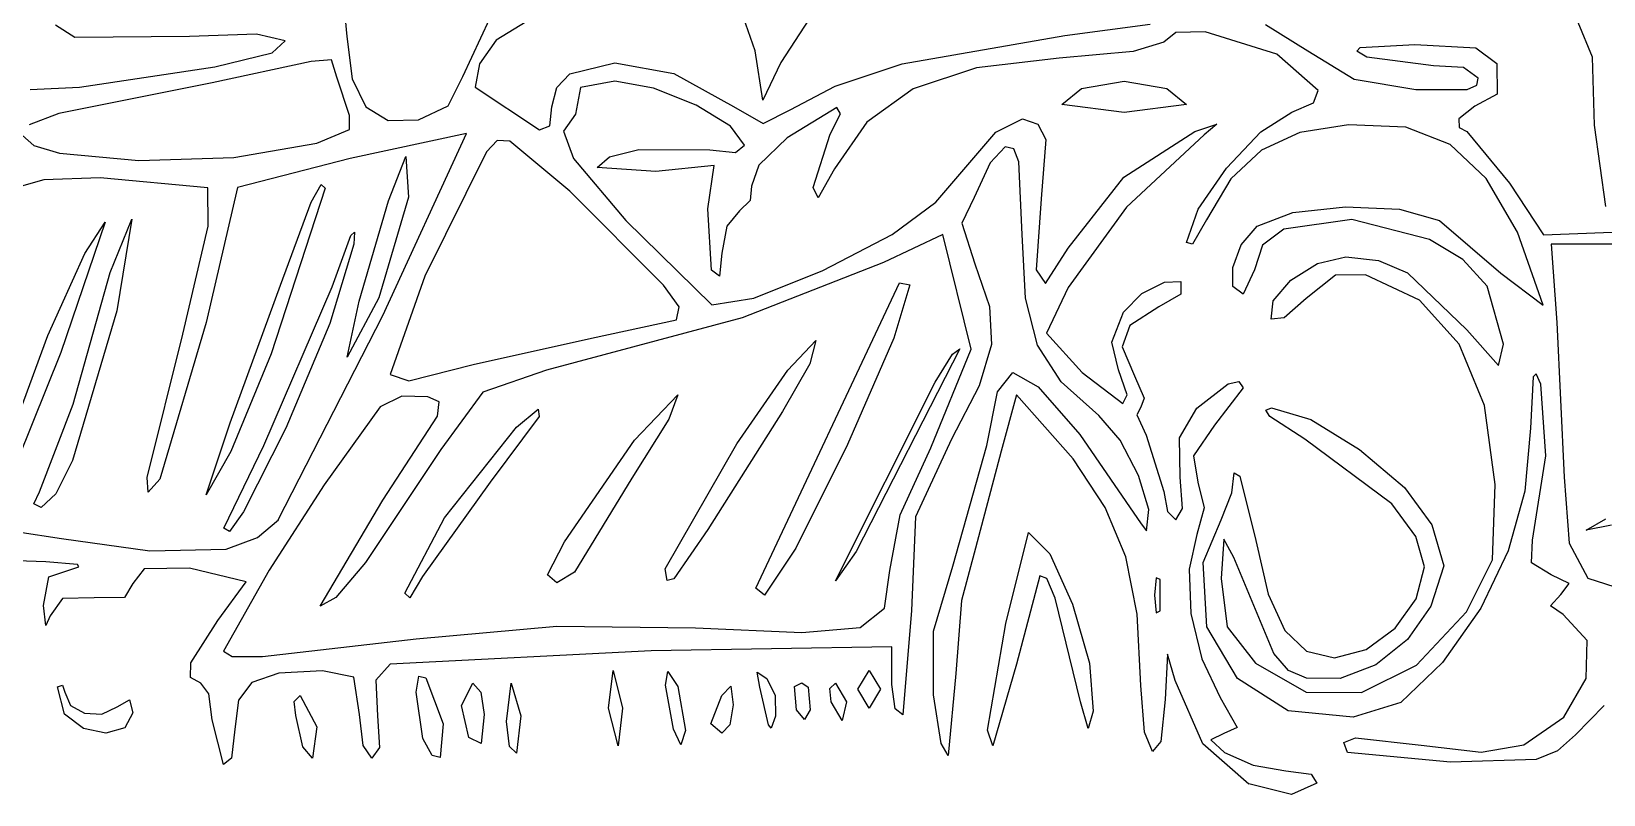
# Model space of a CAD drawing. Extents: x -2 to 143, y -75 to 57.
# Drawn here: x 90.79 to 118.25, y -74.62 to -61.29 of the extents above; entities that cross this region are included whole.
import ezdxf

# ---------------------------------------------------------------- set-up
doc = ezdxf.new("R2010")
doc.units = 0

msp = doc.modelspace()

# ---------------------------------------------------------------- linework, layer by layer
at = {"layer": 'Layer 1'}
for p, q in [((104.691649, -60.581213), (103.88302, -61.82885)), ((96.257564, -60.87893), (96.300361, -61.372905)), ((103.43376, -61.62775), (103.150761, -60.809964)), ((91.553041, -61.39244), (91.214595, -61.180348)), ((98.3273, -62.07249), (98.798255, -61.06004)), ((99.433871, -61.122233), (98.908124, -61.440796)), ((108.83988, -61.35567), (110.329945, -61.162092)), ((112.343365, -61.165185), (113.08472, -61.62768)), ((118.058158, -61.738066), (117.805976, -61.131027)), ((93.555401, -61.37684), (91.553041, -61.39244)), ((94.72531, -61.333947), (93.555401, -61.37684)), ((95.224571, -61.450091), (94.72531, -61.333947)), ((94.999958, -61.661742), (95.224571, -61.450091)), ((96.300361, -61.372905), (96.395975, -62.114874)), ((98.908124, -61.440796), (98.6181, -61.8521)), ((105.999146, -61.854684), (108.83988, -61.35567)), ((110.57114, -61.47272), (110.03342, -61.635244)), ((110.780683, -61.303194), (110.57114, -61.47272)), ((111.294214, -61.29397), (110.780683, -61.303194)), ((112.54264, -61.68282), (111.294214, -61.29397)), ((93.99824, -61.90537), (94.999958, -61.661742)), ((103.56671, -62.48584), (103.43376, -61.62775)), ((108.7406, -61.75516), (107.300217, -61.924996)), ((110.03342, -61.635244), (108.7406, -61.75516)), ((113.263314, -62.31783), (112.54264, -61.68282)), ((113.08472, -61.62768), (113.896477, -62.122058)), ((113.938498, -61.633638), (113.999355, -61.566978)), ((114.11432, -61.73782), (113.938498, -61.633638)), ((113.999355, -61.566978), (114.95347, -61.51351)), ((115.28084, -61.88818), (114.11432, -61.73782)), ((114.95347, -61.51351), (116.020935, -61.57462)), ((116.020935, -61.57462), (116.38886, -61.84789)), ((118.09232, -62.92307), (118.058158, -61.738066)), ((91.63324, -62.25981), (93.99824, -61.90539)), ((95.679772, -61.81459), (93.948182, -62.18464)), ((93.99824, -61.90539), (93.99824, -61.90537)), ((96.034785, -61.78263), (95.679772, -61.81459)), ((96.125037, -62.08754), (96.034785, -61.78263)), ((98.6181, -61.8521), (98.54465, -62.26131)), ((99.968106, -62.266369), (100.198, -62.025968)), ((100.198, -62.025968), (100.983702, -61.832844)), ((100.983702, -61.832844), (102.012708, -62.023598)), ((102.012708, -62.023598), (103.05552, -62.5986)), ((103.88302, -61.82885), (103.56671, -62.48584)), ((104.828258, -62.240324), (105.999146, -61.854684)), ((107.300217, -61.924996), (106.195002, -62.289651)), ((115.806386, -61.919386), (115.28084, -61.88818)), ((116.05855, -62.10135), (115.806386, -61.919386)), ((116.38886, -61.84789), (116.392204, -62.38369)), ((90.774264, -62.301272), (91.63324, -62.25981)), ((93.948182, -62.18464), (91.273403, -62.721441)), ((96.348105, -62.75413), (96.125037, -62.08754)), ((96.395975, -62.114874), (96.636621, -62.605331)), ((98.074045, -62.587179), (98.327552, -62.072275)), ((98.327552, -62.072275), (98.3273, -62.07249)), ((98.54465, -62.26131), (99.666451, -63.00566)), ((99.8851, -62.6026), (99.968106, -62.266369)), ((100.382115, -62.264215), (100.29742, -62.73353)), ((100.98104, -62.15577), (100.382115, -62.264215)), ((101.656361, -62.27759), (100.98104, -62.15577)), ((102.400296, -62.573691), (101.656361, -62.27759)), ((104.04195, -62.6575), (104.828258, -62.240324)), ((106.195002, -62.289651), (105.382756, -62.869918)), ((108.79, -62.5635), (109.131822, -62.284546)), ((109.131822, -62.284546), (109.87842, -62.15683)), ((109.87842, -62.15683), (110.625026, -62.284546)), ((110.625026, -62.284546), (110.96685, -62.5635)), ((113.181785, -62.536822), (113.263314, -62.31783)), ((113.896477, -62.122058), (114.97366, -62.30388)), ((114.97366, -62.30388), (115.867022, -62.298536)), ((115.867022, -62.298536), (116.038757, -62.226113)), ((116.038757, -62.226113), (116.05855, -62.10135)), ((97.554191, -62.833095), (98.074045, -62.587179)), ((103.001584, -62.94004), (102.400296, -62.573691)), ((103.05552, -62.5986), (103.572248, -62.897731)), ((109.87842, -62.70432), (108.79, -62.5635)), ((108.79, -62.5635), (108.79, -62.5635)), ((110.96685, -62.5635), (109.87842, -62.70432)), ((112.80795, -62.69883), (113.181785, -62.536822)), ((116.00191, -62.59462), (115.721271, -62.812523)), ((116.392204, -62.38369), (116.00191, -62.59462)), ((91.273403, -62.721441), (90.751383, -62.918662)), ((96.345808, -62.998647), (96.348105, -62.75413)), ((96.636621, -62.605331), (97.022594, -62.844623)), ((97.022594, -62.844623), (97.554191, -62.833095)), ((99.845002, -62.936591), (99.88511, -62.60305)), ((99.88511, -62.60305), (99.8851, -62.6026)), ((100.29742, -62.73353), (100.086, -63.02944)), ((103.572248, -62.897731), (104.04195, -62.6575)), ((104.859517, -62.618566), (103.99467, -63.14384)), ((104.74443, -63.08054), (104.924423, -62.726149)), ((105.382756, -62.869918), (104.82128, -63.68659)), ((104.924423, -62.726149), (104.859517, -62.618566)), ((107.636847, -63.048127), (108.10361, -62.81276)), ((108.10361, -62.81276), (108.368135, -62.904449)), ((112.26678, -63.038011), (112.80795, -62.69883)), ((115.721271, -62.812523), (115.72776, -62.964402)), ((90.637852, -63.10603), (90.837764, -63.27923)), ((95.778106, -63.2373), (96.345808, -62.998647)), ((98.389553, -63.06839), (96.362463, -63.50387)), ((96.933598, -66.248021), (98.389553, -63.06839)), ((99.666451, -63.00566), (99.845002, -62.936591)), ((100.086, -63.02944), (100.258991, -63.5093)), ((103.24896, -63.2726), (103.001584, -62.94004)), ((103.99467, -63.14384), (103.495297, -63.623711)), ((104.44512, -64.01128), (104.74443, -63.08054)), ((106.58687, -64.27036), (107.636847, -63.048127)), ((108.368135, -62.904449), (108.511326, -63.173787)), ((109.869307, -63.832573), (111.11249, -63.03297)), ((111.27676, -63.09197), (109.917624, -64.358641)), ((111.11249, -63.03297), (111.493372, -62.909001)), ((111.493372, -62.909001), (111.27676, -63.09197)), ((111.662059, -63.675007), (112.26678, -63.038011)), ((112.947843, -63.05237), (112.273504, -63.359701)), ((113.79786, -62.91617), (112.947843, -63.05237)), ((114.794382, -62.960446), (113.79786, -62.91617)), ((115.573772, -63.259952), (114.794382, -62.960446)), ((115.72776, -62.964402), (115.86517, -63.03779)), ((115.86517, -63.03779), (116.60728, -63.94022)), ((118.28989, -64.34655), (118.09232, -62.92307)), ((90.837764, -63.27923), (91.282977, -63.410667)), ((91.282977, -63.410667), (92.671632, -63.542184)), ((94.328461, -63.488441), (95.778112, -63.2373)), ((95.778112, -63.2373), (95.778106, -63.2373)), ((98.744127, -63.39213), (97.664203, -65.563328)), ((98.925131, -63.191238), (98.744127, -63.39213)), ((99.151254, -63.202309), (98.925131, -63.191238)), ((100.195177, -64.07511), (99.151254, -63.202309)), ((100.887351, -63.479638), (101.40271, -63.347074)), ((101.40271, -63.347074), (102.6398, -63.3565)), ((102.6398, -63.3565), (103.087277, -63.403687)), ((103.087277, -63.403687), (103.24896, -63.2726)), ((107.80127, -63.30408), (107.5398, -63.58336)), ((107.94972, -63.338796), (107.80127, -63.30408)), ((108.040418, -63.562838), (107.94972, -63.338796)), ((108.511326, -63.173787), (108.42579, -64.21103)), ((112.273504, -63.359701), (111.740267, -63.861315)), ((116.202117, -63.856763), (115.573772, -63.259952)), ((92.671632, -63.542184), (94.328461, -63.488441)), ((96.362463, -63.50387), (94.391663, -64.01331)), ((97.027217, -64.24621), (97.329586, -63.47084)), ((97.329586, -63.47084), (97.380686, -64.18258)), ((100.258991, -63.5093), (101.17313, -64.58691)), ((100.67631, -63.66653), (100.887351, -63.479638)), ((101.69624, -63.73503), (100.67631, -63.66653)), ((102.71618, -63.62657), (101.69624, -63.73503)), ((102.60449, -64.38821), (102.71618, -63.62657)), ((103.495297, -63.623711), (103.36641, -63.99157)), ((104.82128, -63.68659), (104.531267, -64.193575)), ((107.5398, -63.58336), (107.25784, -64.18739)), ((108.09811, -64.83405), (108.040418, -63.562838)), ((111.170106, -64.392138), (111.662059, -63.675007)), ((91.007664, -63.878212), (90.581032, -63.99876)), ((91.991266, -63.842605), (91.007664, -63.878212)), ((93.876542, -64.01666), (91.991266, -63.842605)), ((95.676425, -64.272126), (95.851024, -63.962634)), ((95.851024, -63.962634), (95.921227, -64.02333)), ((108.89767, -65.07145), (109.869307, -63.832573)), ((111.740267, -63.861315), (111.31356, -64.58036)), ((116.7455, -64.79295), (116.202117, -63.856763)), ((116.60728, -63.94022), (117.20097, -64.83747)), ((94.391663, -64.01331), (93.84648, -66.36852)), ((93.882082, -64.687827), (93.876542, -64.01666)), ((95.921227, -64.02333), (94.978655, -66.917207)), ((96.517487, -65.99818), (97.027217, -64.24621)), ((97.380686, -64.18258), (96.860519, -65.93753)), ((101.831557, -65.72085), (100.195177, -64.07511)), ((103.348774, -64.240249), (103.16142, -64.42013)), ((103.36641, -63.99157), (103.348774, -64.240249)), ((104.531267, -64.193575), (104.44512, -64.01128)), ((107.25784, -64.18739), (107.041514, -64.634758)), ((108.42579, -64.21103), (108.33899, -65.44939)), ((95.143299, -65.71979), (95.676425, -64.272126)), ((102.66999, -65.45954), (102.60449, -64.38821)), ((103.16142, -64.42013), (102.940601, -64.687988)), ((105.827503, -64.835593), (106.58687, -64.27036)), ((109.917624, -64.358641), (108.90225, -65.76104)), ((110.96724, -64.97172), (111.170106, -64.392138)), ((112.19834, -64.68667), (112.824157, -64.449919)), ((112.824157, -64.449919), (113.742546, -64.349693)), ((113.742546, -64.349693), (114.685027, -64.394055)), ((114.685027, -64.394055), (115.38312, -64.59107)), ((92.083113, -64.6188), (91.309212, -66.89771)), ((91.728448, -65.1672), (92.083113, -64.6188)), ((92.16821, -65.49656), (92.547602, -64.56582)), ((92.547602, -64.56582), (92.288058, -66.166612)), ((93.437065, -66.57521), (93.882082, -64.687827)), ((96.371808, -64.851824), (96.436008, -64.79142)), ((96.436008, -64.79142), (96.425799, -65.00382)), ((101.17313, -64.58691), (102.67914, -66.06426)), ((102.940601, -64.687988), (102.85017, -65.16013)), ((107.041514, -64.634758), (107.27194, -65.34455)), ((111.31356, -64.58036), (111.069097, -65.005079)), ((111.922303, -65.017092), (112.19834, -64.68667)), ((112.665574, -64.738197), (112.292846, -65.02279)), ((113.856322, -64.573911), (112.665574, -64.738197)), ((115.211992, -64.91905), (113.856322, -64.573911)), ((115.38312, -64.59107), (116.45558, -65.50684)), ((117.1934, -66.06929), (116.7455, -64.79295)), ((117.20097, -64.83747), (121.19658, -64.68934)), ((96.425799, -65.00382), (96.00435, -66.386019)), ((96.043188, -65.7464), (96.371808, -64.851824)), ((104.61295, -65.465364), (105.827503, -64.835593)), ((106.71056, -64.83337), (105.67574, -65.32418)), ((107.20729, -66.83889), (106.71056, -64.83337)), ((108.156804, -65.947167), (108.09811, -64.83405)), ((111.069097, -65.005079), (110.96724, -64.97172)), ((111.772732, -65.410845), (111.922303, -65.017092)), ((112.292846, -65.02279), (112.15431, -65.44844)), ((115.790872, -65.271237), (115.211992, -64.91905)), ((120.33556, -65.00117), (117.33569, -65.00317)), ((117.33569, -65.00317), (117.43259, -66.3719)), ((91.078726, -66.596931), (91.728448, -65.1672)), ((102.85017, -65.16013), (102.807735, -65.560924)), ((105.67574, -65.32418), (103.204475, -66.289073)), ((107.27194, -65.34455), (107.527782, -66.092216)), ((108.504007, -65.691677), (108.89767, -65.07145)), ((112.789881, -65.632569), (113.255042, -65.341818)), ((113.255042, -65.341818), (113.75048, -65.22181)), ((113.75048, -65.22181), (114.317974, -65.286981)), ((114.317974, -65.286981), (114.82667, -65.502086)), ((116.21802, -65.73708), (115.790872, -65.271237)), ((91.521046, -67.799274), (92.16821, -65.49656)), ((97.664203, -65.563328), (97.058217, -67.27737)), ((102.807735, -65.560924), (102.66999, -65.45954)), ((103.408424, -65.946108), (104.61295, -65.465364)), ((108.33899, -65.44939), (108.504007, -65.691677)), ((111.775483, -65.740525), (111.772732, -65.410845)), ((112.15431, -65.44844), (111.95641, -65.87873)), ((113.566516, -65.545126), (113.05858, -65.95319)), ((114.09375, -65.53922), (113.566516, -65.545126)), ((115.034338, -65.982323), (114.09375, -65.53922)), ((114.82667, -65.502086), (115.86191, -66.49964)), ((116.45558, -65.50684), (117.1934, -66.06929)), ((94.26724, -68.12452), (95.143299, -65.71979)), ((94.849758, -68.51687), (96.043188, -65.7464)), ((102.107109, -66.099202), (101.831557, -65.72085)), ((103.447273, -71.00954), (105.953483, -65.67906)), ((106.131883, -65.71176), (105.8565, -66.647133)), ((105.953483, -65.67906), (106.131883, -65.71176)), ((108.90225, -65.76104), (108.51969, -66.5566)), ((109.86902, -66.19253), (110.186685, -65.866725)), ((110.186685, -65.866725), (110.580171, -65.66778)), ((110.868, -65.87872), (110.48476, -66.09772)), ((110.580171, -65.66778), (110.867827, -65.652758)), ((110.867827, -65.652758), (110.868, -65.87872)), ((111.95641, -65.87873), (111.775483, -65.740525)), ((112.479327, -65.99015), (112.789881, -65.632569)), ((116.50507, -66.74877), (116.21802, -65.73708)), ((92.288058, -66.166612), (91.509302, -68.78151)), ((96.860519, -65.93753), (96.305686, -66.97479)), ((96.305686, -66.97479), (96.51748, -65.99818)), ((96.51748, -65.99818), (96.517487, -65.99818)), ((102.062095, -66.326451), (102.107109, -66.099202)), ((102.67914, -66.06426), (103.408424, -65.946108)), ((107.527782, -66.092216), (107.558133, -66.753788)), ((108.366165, -66.766181), (108.156804, -65.947167)), ((110.48476, -66.09772), (109.97829, -66.42512)), ((112.44771, -66.31065), (112.479327, -65.99015)), ((113.05858, -65.95319), (112.672509, -66.286851)), ((115.729802, -66.747044), (115.034338, -65.982323)), ((93.84648, -66.36852), (93.037399, -69.10849)), ((95.105683, -69.81745), (96.933598, -66.248021)), ((96.00435, -66.386019), (95.23674, -68.215166)), ((103.204475, -66.289073), (99.7862, -67.20553)), ((100.577787, -66.64727), (102.062095, -66.326451)), ((109.663086, -66.712966), (109.86902, -66.19253)), ((109.97829, -66.42512), (109.845579, -66.796271)), ((112.672509, -66.286851), (112.44771, -66.31065)), ((117.43259, -66.3719), (117.56298, -69.07552)), ((90.065213, -69.35291), (91.078726, -66.596931)), ((92.815945, -69.080501), (93.437065, -66.57521)), ((98.507777, -67.10367), (100.577787, -66.64727)), ((104.006114, -67.201712), (104.490433, -66.68301)), ((104.490433, -66.68301), (104.385642, -67.092015)), ((105.8565, -66.647133), (105.043732, -68.500309)), ((108.51969, -66.5566), (109.14328, -67.24668)), ((109.78152, -67.19678), (109.663086, -66.712966)), ((115.86191, -66.49964), (116.417201, -67.12156)), ((91.309212, -66.89771), (90.55472, -68.764219)), ((94.978655, -66.917207), (94.273378, -68.62631)), ((107.008663, -66.83228), (105.196223, -70.36924)), ((106.50225, -68.5587), (107.20729, -66.83889)), ((106.579813, -67.41278), (106.882382, -66.926082)), ((106.882382, -66.926082), (107.008663, -66.83228)), ((107.558133, -66.753788), (107.343259, -67.477395)), ((108.776114, -67.408918), (108.366165, -66.766181)), ((109.845579, -66.796271), (110.05759, -67.30111)), ((116.173495, -67.822668), (115.729802, -66.747044)), ((116.417201, -67.12156), (116.50507, -66.74877)), ((97.383914, -67.391843), (98.507787, -67.10367)), ((98.507787, -67.10367), (98.507777, -67.10367)), ((99.7862, -67.20553), (98.675745, -67.587487)), ((103.111531, -68.48872), (104.006114, -67.201712)), ((104.385642, -67.092015), (103.911363, -67.92327)), ((107.665944, -67.581264), (107.931808, -67.244816)), ((107.931808, -67.244816), (108.377622, -67.497548)), ((109.14328, -67.24668), (109.852955, -67.787462)), ((109.932448, -67.632181), (109.78152, -67.19678)), ((97.058217, -67.27737), (97.383914, -67.391843)), ((104.835883, -70.88302), (106.579813, -67.41278)), ((107.343259, -67.477395), (106.86343, -68.41117)), ((108.377622, -67.497548), (109.10334, -68.3277)), ((109.43657, -67.9932), (108.776114, -67.408918)), ((110.05759, -67.30111), (110.229777, -67.694205)), ((111.14632, -67.87022), (111.692501, -67.440936)), ((111.95645, -67.51125), (111.45404, -68.16677)), ((111.692501, -67.440936), (111.882786, -67.403439)), ((111.882786, -67.403439), (111.95645, -67.51125)), ((117.017953, -67.322439), (116.97381, -68.21894)), ((117.072551, -67.268904), (117.017953, -67.322439)), ((117.1555, -67.45031), (117.072551, -67.268904)), ((117.242379, -68.697984), (117.1555, -67.45031)), ((90.9317, -69.329), (91.521046, -67.799274)), ((97.265421, -67.655062), (96.885708, -67.84636)), ((97.713733, -67.6692), (97.265421, -67.655062)), ((97.911881, -67.757009), (97.713733, -67.6692)), ((97.883535, -68.004364), (97.911881, -67.757009)), ((98.675745, -67.587487), (97.94224, -68.58686)), ((101.326647, -68.42571), (102.081883, -67.63178)), ((102.081883, -67.63178), (101.924369, -68.05952)), ((107.48008, -68.51865), (107.665944, -67.581264)), ((107.99507, -67.6318), (107.73252, -68.62106)), ((108.98831, -68.75157), (107.99507, -67.6318)), ((109.852955, -67.787462), (109.932448, -67.632181)), ((110.229777, -67.694205), (110.16873, -67.8497)), ((96.885708, -67.84636), (95.908283, -69.20597)), ((96.93356, -69.47169), (97.883535, -68.004364)), ((99.66133, -68.014363), (98.807815, -69.15722)), ((99.262753, -68.20007), (99.644809, -67.885905)), ((99.644809, -67.885905), (99.66133, -68.014363)), ((101.924369, -68.05952), (101.277053, -69.08792)), ((103.911363, -67.92327), (102.603973, -69.986)), ((109.80797, -68.425979), (109.43657, -67.9932)), ((110.16873, -67.8497), (110.101795, -67.986575)), ((110.101795, -67.986575), (110.26313, -68.33642)), ((110.842984, -68.38774), (111.14632, -67.87022)), ((112.35227, -67.904173), (112.45118, -67.86336)), ((112.421405, -68.013365), (112.35227, -67.904173)), ((113.03582, -68.41069), (112.421405, -68.013365)), ((112.45118, -67.86336), (113.139396, -68.066083)), ((113.139396, -68.066083), (113.990209, -68.58668)), ((116.35877, -69.19848), (116.173495, -67.822668)), ((93.847817, -69.38375), (94.267243, -68.12452)), ((94.267243, -68.12452), (94.26724, -68.12452)), ((95.23674, -68.215166), (94.495332, -69.67875)), ((98.007599, -69.784807), (99.262753, -68.20007)), ((109.10334, -68.3277), (110.176, -69.8859)), ((110.26313, -68.33642), (110.57119, -69.3219)), ((111.45404, -68.16677), (111.088982, -68.700366)), ((116.97381, -68.21894), (116.87257, -69.317284)), ((94.273378, -68.62631), (93.847817, -69.38375)), ((94.152488, -69.96426), (94.849758, -68.51687)), ((97.94224, -68.58686), (96.625587, -70.563754)), ((100.103103, -70.20499), (101.326647, -68.42571)), ((101.864103, -70.67405), (103.111531, -68.48872)), ((105.043732, -68.500309), (104.140992, -70.314752)), ((105.963883, -69.73008), (106.50225, -68.5587)), ((106.86343, -68.41117), (106.235034, -69.768016)), ((106.88559, -70.62953), (107.48008, -68.51865)), ((107.73252, -68.62106), (107.28088, -70.31461)), ((110.126288, -69.041221), (109.80797, -68.425979)), ((110.85845, -69.0747), (110.842984, -68.38774)), ((114.551984, -69.538525), (113.03582, -68.41069)), ((113.990209, -68.58668), (114.771277, -69.25577)), ((91.509302, -68.78151), (91.221184, -69.36151)), ((109.547457, -69.60054), (108.98831, -68.75157)), ((111.088982, -68.700366), (111.16416, -69.16221)), ((117.01089, -70.17383), (117.242379, -68.697984)), ((92.831859, -69.337548), (92.815945, -69.080501)), ((93.037399, -69.10849), (92.831859, -69.337548)), ((98.807815, -69.15722), (97.621655, -70.80722)), ((101.277053, -69.08792), (100.280943, -70.73039)), ((110.308003, -69.636703), (110.126288, -69.041221)), ((110.895687, -69.62098), (110.85845, -69.0747)), ((111.16416, -69.16221), (111.275874, -69.608572)), ((111.75855, -69.34625), (111.797384, -68.999772)), ((111.797384, -68.999772), (111.897137, -69.05621)), ((111.897137, -69.05621), (112.1789, -70.17878)), ((117.56298, -69.07552), (117.649976, -70.223395)), ((90.837798, -69.536394), (90.931702, -69.329)), ((90.931702, -69.329), (90.9317, -69.329)), ((91.221184, -69.36151), (90.965712, -69.60275)), ((95.908283, -69.20597), (94.948031, -70.69772)), ((110.57119, -69.3219), (110.63196, -69.674155)), ((111.56962, -69.82075), (111.75855, -69.34625)), ((114.771277, -69.25577), (115.25026, -69.90397)), ((116.308501, -70.516993), (116.35877, -69.19848)), ((116.87257, -69.317284), (116.584129, -70.362023)), ((90.965712, -69.60275), (90.837798, -69.536394)), ((94.495332, -69.67875), (94.250817, -70.019547)), ((95.83715, -71.32804), (96.93356, -69.47169)), ((105.78625, -70.70055), (105.963883, -69.73008)), ((109.907155, -70.465481), (109.547457, -69.60054)), ((110.2696, -70.0102), (110.308003, -69.636703)), ((110.63196, -69.674155), (110.77805, -69.82067)), ((110.77805, -69.82067), (110.895687, -69.62098)), ((111.275874, -69.608572), (111.14956, -70.07124)), ((114.973949, -70.111502), (114.551984, -69.538525)), ((94.152489, -69.96426), (94.152488, -69.96426)), ((94.250817, -70.019547), (94.152489, -69.96426)), ((94.744594, -70.126481), (95.105692, -69.8175)), ((95.105692, -69.8175), (95.105683, -69.81745)), ((97.313723, -71.10064), (98.007599, -69.784807)), ((102.603973, -69.986), (102.012852, -70.846648)), ((106.235034, -69.768016), (106.16214, -71.40249)), ((110.176, -69.8859), (110.2696, -70.0102)), ((111.25526, -70.56063), (111.56962, -69.82075)), ((115.25026, -69.90397), (115.46144, -70.62298)), ((117.943636, -69.997128), (118.28944, -69.79989)), ((118.38834, -69.91073), (117.943636, -69.997128)), ((90.558033, -70.029797), (91.317712, -70.14539)), ((91.317712, -70.14539), (92.859882, -70.36196)), ((94.197473, -70.332925), (94.744594, -70.126481)), ((99.805103, -70.779886), (100.103103, -70.20499)), ((100.103103, -70.20499), (100.103103, -70.20499)), ((107.81197, -71.62841), (108.20555, -70.04069)), ((108.20555, -70.04069), (108.57966, -70.412193)), ((111.14956, -70.07124), (111.010751, -70.6795)), ((111.616935, -70.155634), (111.57401, -70.84152)), ((111.79192, -70.47774), (111.616935, -70.155634)), ((112.1789, -70.17878), (112.394694, -71.113846)), ((115.12278, -70.63816), (114.973949, -70.111502)), ((116.994251, -70.570601), (117.01089, -70.17383)), ((117.649976, -70.223395), (117.977269, -70.839584)), ((91.045367, -70.552403), (88.753486, -70.47271)), ((91.595533, -70.59684), (91.045367, -70.552403)), ((92.859882, -70.36196), (94.197473, -70.332925)), ((104.140992, -70.314752), (103.595693, -71.13393)), ((105.196223, -70.36924), (104.835883, -70.88302)), ((107.28088, -70.31461), (107.035663, -71.2248)), ((108.57966, -70.412193), (108.977954, -71.291107)), ((110.102198, -71.463212), (109.907155, -70.465481)), ((111.321833, -71.686984), (111.25526, -70.56063)), ((112.492561, -72.154901), (111.79192, -70.47774)), ((115.85462, -71.42476), (116.308501, -70.516993)), ((116.584129, -70.362023), (116.106656, -71.358067)), ((91.00277, -71.31384), (91.097887, -70.81411)), ((91.097887, -70.81411), (91.622976, -70.63715)), ((91.622976, -70.63715), (91.595533, -70.59684)), ((92.760849, -70.671271), (92.562858, -70.9275)), ((93.552337, -70.66411), (92.760849, -70.671271)), ((94.541939, -70.89968), (93.552337, -70.66411)), ((94.948031, -70.69772), (94.146165, -72.1135)), ((96.625587, -70.563754), (96.107878, -71.172297)), ((97.621655, -70.80722), (97.400275, -71.179121)), ((99.970623, -70.91673), (99.805103, -70.779886)), ((100.280943, -70.73039), (99.970623, -70.91673)), ((101.896763, -70.876873), (101.864103, -70.67405)), ((101.864103, -70.67405), (101.864103, -70.67405)), ((105.693703, -71.359724), (105.78625, -70.70055)), ((106.547873, -71.760148), (106.88559, -70.62953)), ((108.40768, -70.79814), (107.99914, -72.33744)), ((108.526477, -70.844767), (108.40768, -70.79814)), ((110.434296, -70.829464), (110.404983, -71.13573)), ((110.504783, -70.86198), (110.434296, -70.829464)), ((111.010751, -70.6795), (111.044806, -71.451201)), ((114.979638, -71.197454), (115.12278, -70.63816)), ((115.46144, -70.62298), (115.23426, -71.32684)), ((117.33315, -70.77607), (116.994251, -70.570601)), ((117.648214, -70.928846), (117.33315, -70.77607)), ((92.562858, -70.9275), (92.417373, -71.174718)), ((94.047199, -71.57371), (94.541939, -70.89968)), ((97.400275, -71.179121), (97.313715, -71.10064)), ((97.313715, -71.10064), (97.313723, -71.10064)), ((102.012852, -70.846648), (101.896763, -70.876873)), ((103.447273, -71.00958), (103.447273, -71.00954)), ((103.595693, -71.13393), (103.447273, -71.00958)), ((104.835883, -70.88302), (104.835883, -70.88302)), ((108.66981, -71.183362), (108.526477, -70.844767)), ((110.504783, -71.40947), (110.504783, -70.86198)), ((110.504783, -70.86198), (110.504783, -70.86198)), ((111.57401, -70.84152), (111.67762, -71.688056)), ((117.50307, -71.12294), (117.648214, -70.928846)), ((117.977269, -70.839584), (118.755017, -71.08863)), ((91.042794, -71.664511), (91.00277, -71.31384)), ((91.333479, -71.193638), (91.119988, -71.49736)), ((91.888615, -71.17964), (91.333479, -71.193638)), ((92.417373, -71.174718), (91.888615, -71.17964)), ((96.107878, -71.172297), (95.83715, -71.32804)), ((105.267061, -71.696749), (105.693703, -71.359724)), ((107.035663, -71.2248), (106.9395, -72.50081)), ((109.1138, -72.99714), (108.66981, -71.183362)), ((108.977954, -71.291107), (109.272386, -72.324038)), ((110.404983, -71.13573), (110.434296, -71.441984)), ((112.394694, -71.113846), (112.684419, -71.750564)), ((114.610266, -71.710036), (114.979638, -71.197454)), ((115.23426, -71.32684), (114.82888, -71.910926)), ((116.106656, -71.358067), (115.43832, -72.31033)), ((117.322454, -71.318516), (117.50307, -71.12294)), ((117.54497, -71.47168), (117.322454, -71.318516)), ((91.119988, -71.49736), (91.042794, -71.664511)), ((93.575269, -72.316955), (94.047199, -71.57371)), ((106.16214, -71.40249), (106.01155, -73.22214)), ((107.48959, -73.48989), (107.81197, -71.62841)), ((110.16738, -72.71055), (110.102198, -71.463212)), ((110.434296, -71.441984), (110.504783, -71.40947)), ((111.044806, -71.451201), (111.231796, -72.245172)), ((114.984517, -72.35918), (115.85462, -71.42476)), ((117.963276, -71.923505), (117.54497, -71.47168)), ((94.830784, -72.20713), (97.510395, -71.89534)), ((97.510395, -71.89534), (97.5104, -71.89534)), ((97.5104, -71.89534), (99.96805, -71.677715)), ((99.96805, -71.677715), (102.39096, -71.70681)), ((102.39096, -71.70681), (104.251192, -71.78724)), ((104.251192, -71.78724), (105.267061, -71.696749)), ((106.55037, -72.87425), (106.547873, -71.760148)), ((111.854801, -72.58929), (111.321833, -71.686984)), ((111.67762, -71.688056), (112.16949, -72.31974)), ((112.684419, -71.750564), (113.064951, -72.114122)), ((114.104749, -72.084568), (114.610266, -71.710036)), ((114.82888, -71.910926), (114.27075, -72.34982)), ((117.947041, -72.587775), (117.963276, -71.923505)), ((94.146165, -72.1135), (94.297765, -72.207187)), ((94.297765, -72.207187), (94.830784, -72.20713)), ((101.61671, -72.1048), (97.06045, -72.33652)), ((105.822, -72.0371), (101.61671, -72.1048)), ((105.8223, -72.69434), (105.822, -72.0371)), ((110.631986, -72.1627), (110.59205, -72.9554)), ((110.76661, -72.62295), (110.631986, -72.1627)), ((112.747204, -72.448806), (112.492561, -72.154901)), ((113.064951, -72.114122), (113.55317, -72.22971)), ((113.55317, -72.22971), (114.104749, -72.084568)), ((93.574006, -72.571014), (93.575269, -72.316955)), ((95.877733, -72.45269), (95.112758, -72.498991)), ((96.425672, -72.563622), (95.877733, -72.45269)), ((97.06045, -72.33652), (96.806449, -72.617936)), ((100.87443, -73.10666), (100.95093, -72.44967)), ((100.95093, -72.44967), (101.11455, -73.10666)), ((101.86992, -72.7055), (101.908734, -72.465154)), ((101.908734, -72.465154), (102.08113, -72.7303)), ((103.51717, -72.74135), (103.467209, -72.476415)), ((103.467209, -72.476415), (103.63468, -72.59068)), ((105.22816, -72.77819), (105.42606, -72.44969)), ((105.42606, -72.44969), (105.62395, -72.77819)), ((107.99914, -72.33744), (107.58668, -73.76363)), ((109.272386, -72.324038), (109.33491, -73.15759)), ((111.231796, -72.245172), (111.55179, -72.92024)), ((112.16949, -72.31974), (113.057801, -72.827109)), ((113.06004, -72.582), (112.747204, -72.448806)), ((114.27075, -72.34982), (113.65082, -72.591014)), ((114.024194, -72.833443), (114.984517, -72.35918)), ((115.43832, -72.31033), (114.709063, -73.008504)), ((91.248522, -72.73641), (91.33832, -72.705185)), ((91.3717, -73.2109), (91.248522, -72.73641)), ((91.33832, -72.705185), (91.37567, -72.82771)), ((93.750356, -72.6687), (93.574006, -72.571014)), ((93.89012, -72.857894), (93.750356, -72.6687)), ((94.643923, -72.656739), (94.40857, -72.967702)), ((95.112758, -72.498991), (94.643923, -72.656739)), ((96.520895, -73.21619), (96.425672, -72.563622)), ((96.806449, -72.617936), (96.835104, -73.2416)), ((97.510209, -72.82595), (97.560221, -72.547969)), ((97.560221, -72.547969), (97.682989, -72.579688)), ((97.682989, -72.579688), (97.983168, -73.38041)), ((98.306803, -73.057967), (98.49968, -72.66867)), ((98.49968, -72.66867), (98.639444, -72.829495)), ((99.09337, -73.33858), (99.16925, -72.66867)), ((99.16925, -72.66867), (99.339747, -73.239099)), ((102.00648, -73.47199), (101.86992, -72.7055)), ((102.08113, -72.7303), (102.21769, -73.49679)), ((102.85366, -72.8877), (103.00835, -72.720786)), ((103.00835, -72.720786), (103.04853, -73.05194)), ((103.6682, -73.39834), (103.51717, -72.74135)), ((103.63468, -72.59068), (103.780346, -72.886996)), ((104.1202, -72.72712), (104.25127, -72.66382)), ((104.1564, -73.13608), (104.1202, -72.72712)), ((104.25127, -72.66382), (104.359769, -72.739466)), ((104.359769, -72.739466), (104.39476, -73.13696)), ((104.736885, -72.765184), (104.83886, -72.66869)), ((104.83886, -72.66869), (105.03055, -72.99718)), ((105.877798, -73.120896), (105.8223, -72.69434)), ((106.9395, -72.50081), (106.802606, -73.931896)), ((110.234955, -73.527502), (110.16738, -72.71055)), ((111.2533, -73.72971), (110.76661, -72.62295)), ((112.743572, -73.153474), (111.854801, -72.58929)), ((113.65082, -72.591014), (113.06004, -72.582)), ((117.557248, -73.263265), (117.947041, -72.587775)), ((91.37567, -72.82771), (91.476268, -73.059309)), ((92.291284, -73.08361), (92.506449, -72.959991)), ((92.506449, -72.959991), (92.563045, -73.18933)), ((93.948251, -73.31276), (93.89012, -72.857894)), ((94.40857, -72.967702), (94.344043, -73.47365)), ((95.383872, -72.98942), (95.487009, -72.88766)), ((95.411129, -73.23407), (95.383872, -72.98942)), ((95.487009, -72.88766), (95.777584, -73.43516)), ((97.63033, -73.63624), (97.510209, -72.82595)), ((98.639444, -72.829495), (98.697576, -73.21616)), ((102.6588, -73.38044), (102.85366, -72.8877)), ((103.780346, -72.886996), (103.78571, -73.24767)), ((104.76106, -72.99718), (104.736885, -72.765184)), ((104.76107, -72.99718), (104.76106, -72.99718)), ((104.95275, -73.32568), (104.76107, -72.99718)), ((105.03055, -72.99718), (104.95275, -73.32568)), ((105.42606, -73.10668), (105.22816, -72.77819)), ((105.22816, -72.77819), (105.22816, -72.77819)), ((105.62395, -72.77819), (105.42606, -73.10668)), ((106.680102, -73.724527), (106.55037, -72.87425)), ((109.246596, -73.464957), (109.1138, -72.99714)), ((110.59205, -72.9554), (110.51624, -73.689677)), ((111.55179, -72.92024), (111.848359, -73.447469)), ((113.057801, -72.827109), (114.024194, -72.833443)), ((114.709063, -73.008504), (113.87755, -73.26546)), ((91.371705, -73.21083), (91.3717, -73.2109)), ((91.701456, -73.463656), (91.371705, -73.21083)), ((91.476268, -73.059309), (91.720232, -73.195319)), ((91.720232, -73.195319), (92.020819, -73.2115)), ((92.020819, -73.2115), (92.291284, -73.08361)), ((92.563045, -73.18933), (92.424766, -73.450596)), ((95.53125, -73.78156), (95.411129, -73.23407)), ((96.585496, -73.757524), (96.520895, -73.21619)), ((96.835104, -73.2416), (96.872053, -73.792489)), ((98.43371, -73.61765), (98.306803, -73.057967)), ((98.697576, -73.21616), (98.647452, -73.72244)), ((99.339747, -73.239099), (99.26473, -73.8913)), ((101.03805, -73.76365), (100.87443, -73.10666)), ((100.87443, -73.10666), (100.87443, -73.10666)), ((101.11455, -73.10666), (101.03805, -73.76365)), ((103.04853, -73.05194), (102.992671, -73.399944)), ((103.78571, -73.24767), (103.712191, -73.459614)), ((104.15643, -73.13609), (104.1564, -73.13608)), ((104.297225, -73.303692), (104.15643, -73.13609)), ((104.39476, -73.13696), (104.297225, -73.303692)), ((106.01155, -73.22214), (105.877798, -73.120896)), ((109.33491, -73.15759), (109.246596, -73.464957)), ((113.87755, -73.26546), (112.743572, -73.153474)), ((116.85488, -73.74875), (117.557248, -73.263265)), ((118.26083, -73.0591), (117.76213, -73.57533)), ((92.095023, -73.542807), (91.701456, -73.463656)), ((92.424766, -73.450596), (92.095023, -73.542807)), ((94.146147, -74.09218), (93.948251, -73.31276)), ((94.344043, -73.47365), (94.289077, -73.980551)), ((95.777584, -73.43516), (95.701704, -73.98265)), ((97.983168, -73.38041), (97.934158, -73.967989)), ((99.093374, -73.33858), (99.09337, -73.33858)), ((99.143708, -73.7773), (99.093374, -73.33858)), ((102.137401, -73.750666), (102.00648, -73.47199)), ((102.00648, -73.47199), (102.00648, -73.47199)), ((102.21769, -73.49679), (102.137401, -73.750666)), ((102.85366, -73.54469), (102.6588, -73.38044)), ((102.6588, -73.38044), (102.6588, -73.38044)), ((102.992671, -73.399944), (102.85366, -73.54469)), ((103.712191, -73.459614), (103.6682, -73.39834)), ((103.6682, -73.39834), (103.6682, -73.39834)), ((107.58668, -73.76363), (107.48958, -73.48989)), ((107.48958, -73.48989), (107.48959, -73.48989)), ((110.374225, -73.867127), (110.234955, -73.527502)), ((111.61599, -73.55058), (111.392155, -73.657925)), ((111.848359, -73.447469), (111.61599, -73.55058)), ((117.76213, -73.57533), (117.44494, -73.85204)), ((95.531251, -73.78156), (95.53125, -73.78156)), ((95.701704, -73.98265), (95.531251, -73.78156)), ((96.740814, -73.98268), (96.585496, -73.757524)), ((96.872053, -73.792489), (96.740814, -73.98268)), ((97.790602, -73.934066), (97.63033, -73.63624)), ((97.63033, -73.63624), (97.63033, -73.63624)), ((98.433715, -73.61765), (98.43371, -73.61765)), ((98.647452, -73.72244), (98.433715, -73.61765)), ((99.26473, -73.8913), (99.143708, -73.7773)), ((106.802606, -73.931896), (106.680102, -73.724527)), ((110.51624, -73.689677), (110.374225, -73.867127)), ((112.05601, -74.43267), (111.2533, -73.72971)), ((111.392155, -73.657925), (111.629004, -73.880727)), ((113.715422, -73.706266), (113.917048, -73.624145)), ((113.78061, -73.88381), (113.715422, -73.706266)), ((113.917048, -73.624145), (115.06633, -73.75175)), ((115.06633, -73.75175), (116.109836, -73.87745)), ((116.109836, -73.87745), (116.85488, -73.74875)), ((117.44494, -73.85204), (117.073004, -74.001857)), ((94.289077, -73.980551), (94.146147, -74.09218)), ((97.934158, -73.967989), (97.790602, -73.934066)), ((111.629004, -73.880727), (112.129979, -74.100961)), ((112.129979, -74.100961), (112.69852, -74.2006)), ((115.57657, -74.04806), (113.78061, -73.88381)), ((117.073004, -74.001857), (115.57657, -74.04806)), ((112.69852, -74.2006), (113.145451, -74.261575)), ((113.145451, -74.261575), (113.24271, -74.4196)), ((112.802755, -74.616434), (112.05533, -74.4316)), ((112.05533, -74.4316), (112.05601, -74.43267)), ((113.24271, -74.4196), (112.802755, -74.616434))]:
    msp.add_line(p, q, dxfattribs=at)

doc.saveas('drawing.dxf')
